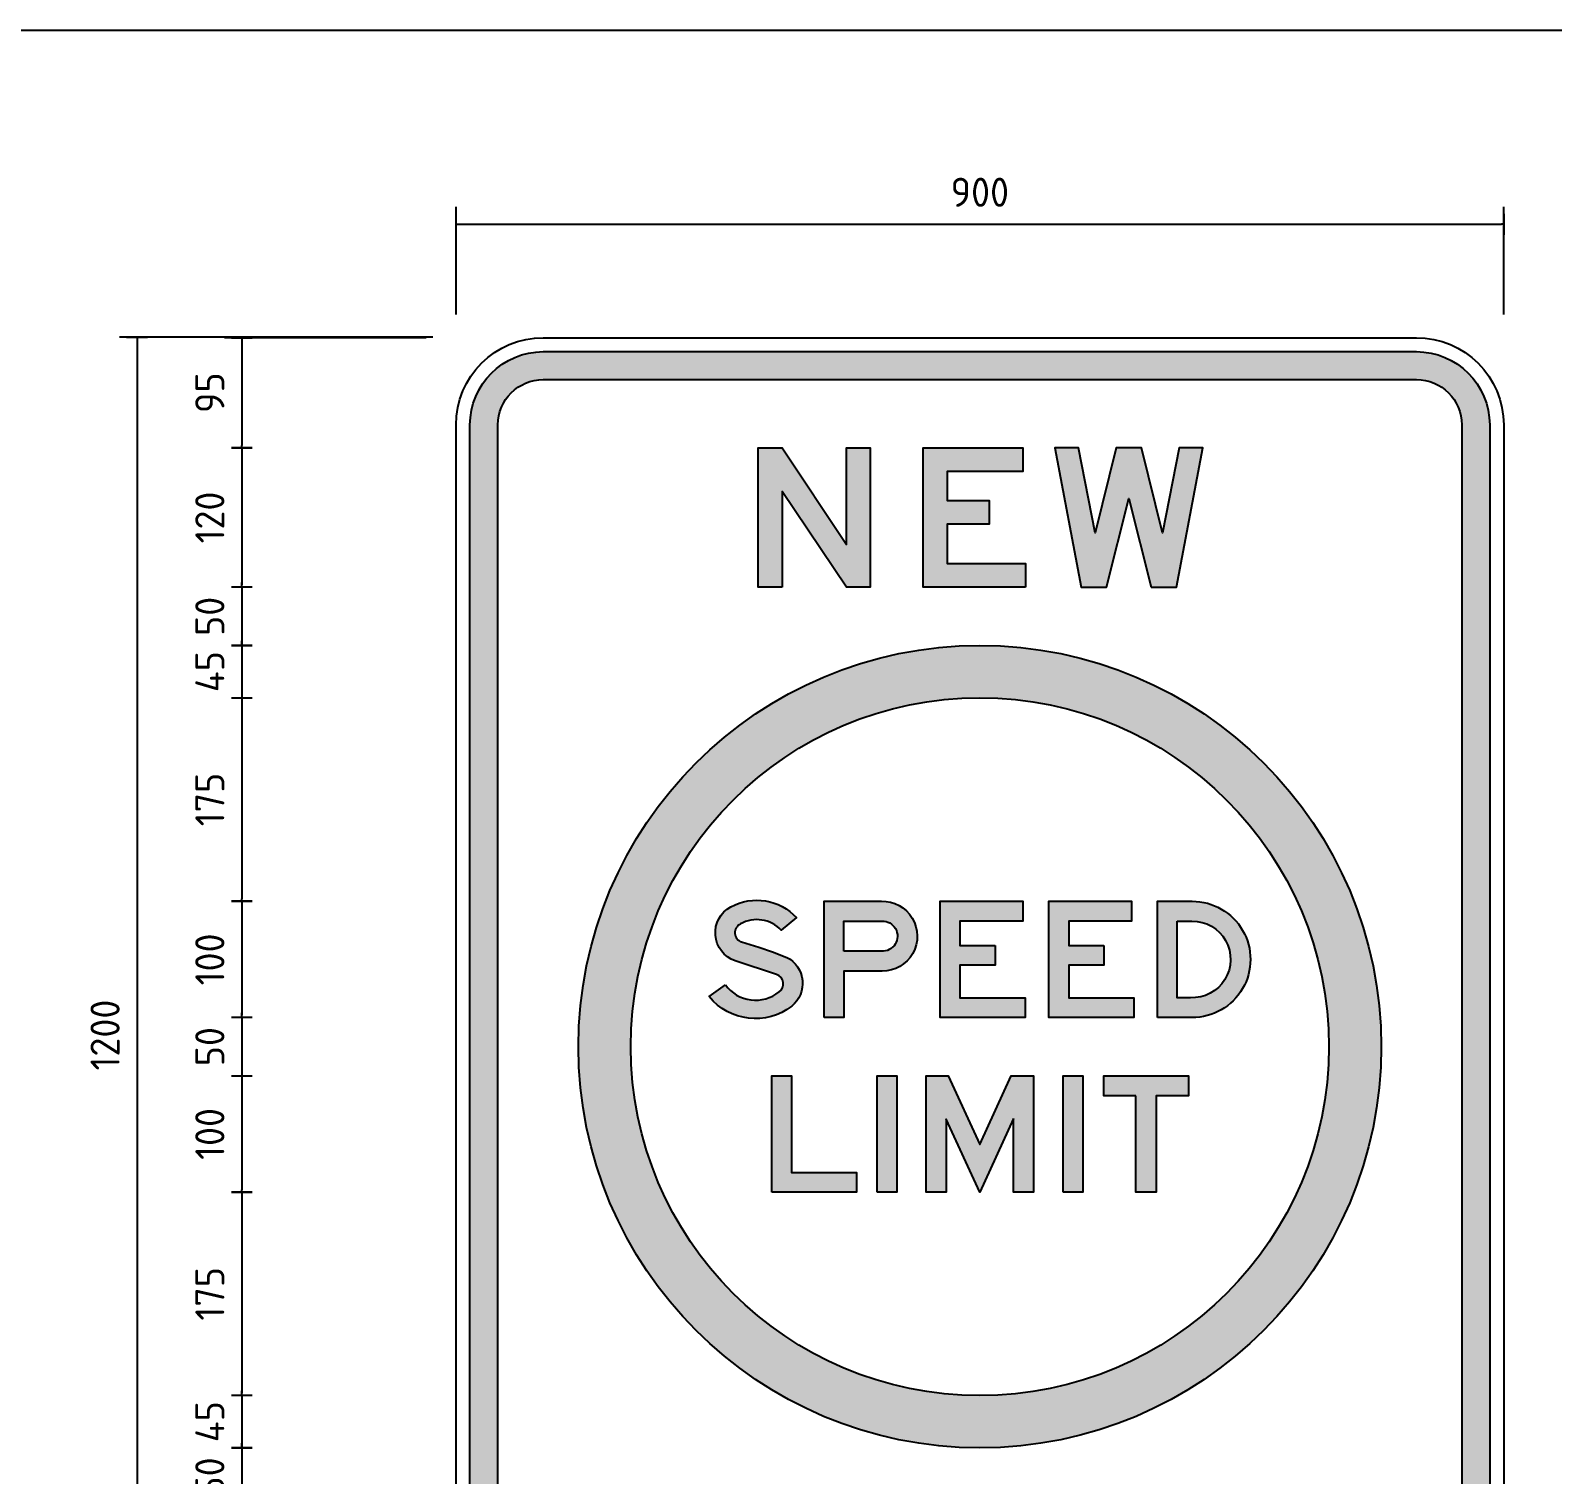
# Model space of a CAD drawing. Extents: x 0 to 420, y 0 to 297.
# Drawn here: x 131.6 to 262.3, y 168.4 to 292.5 of the extents above; entities that cross this region are included whole.
import ezdxf
from ezdxf.enums import TextEntityAlignment as Align

# ---------------------------------------------------------------- set-up
doc = ezdxf.new("R2010")
doc.units = 0
doc.header["$LTSCALE"] = 12
doc.layers.get('0').update_dxf_attribs({"linetype": 'CONTINUOUS'})
doc.layers.get('DEFPOINTS').update_dxf_attribs({"linetype": 'CONTINUOUS'})
for name, color, linetype in [('L25', 1, 'CONTINUOUS'), ('L35', 3, 'CONTINUOUS'), ('T25', 1, 'CONTINUOUS'), ('TBLK18', 4, 'CONTINUOUS'), ('TBLK25', 1, 'CONTINUOUS'), ('TBLK35', 3, 'CONTINUOUS'), ('TBLK50', 7, 'CONTINUOUS')]:
    doc.layers.add(name, color=color, linetype=linetype)
doc.styles.add('ISO', font='iso3098b.shx')
doc.styles.add('ISO3098B', font='iso3098b')
doc.dimstyles.new('SIGNSDIM', dxfattribs={"dimtxt": 2.5, "dimasz": 0.2, "dimexe": 1.5, "dimexo": 2, "dimgap": 1.5, "dimtad": 1, "dimdec": 4, "dimlfac": 10, "dimrnd": 1, "dimdsep": 46, "dimtxsty": 'ISO3098B', "dimblk": 'SGNDIM', "dimcen": 0.09, "dimse2": 1, "dimadec": 0, "dimazin": 0, "dimtfac": 1, "dimtdec": 4, "dimtix": 1, "dimtmove": 0, "dimatfit": 3, "dimldrblk": 'SGNDIM', "dimfxl": 1, "dimtolj": 1, "dimtzin": 0, "dimarcsym": 0})

# ---------------------------------------------------------------- blocks, each defined once
blk = doc.blocks.new('A3BBLK')
at = {"layer": 'TBLK50'}
blk.add_line((415.5000000000002, 292.5), (13, 292.5), dxfattribs=at)
blk = doc.blocks.new('a3_in_vtblk_signs')
blk.add_blockref('A3BBLK', (0, 0))
at = {"layer": 'TBLK18', "style": 'ISO'}
blk.add_attdef('MR_DIRECTORATE', text='', height=1.5, dxfattribs=at).set_placement((381.4999759511999, 67.11854008754318), align=Align.CENTER)
for tag, p in [('STREET_NAME', (355.5137895790352, 61.09980758557714)), ('SUBURB_POSTCODE', (388.4876006384665, 61.09980758557715)), ('TELEPHONE_NO.', (368.305585181161, 58.83607451485062)), ('FAX_NO.', (393.5551626321451, 58.83607451485064))]:
    blk.add_attdef(tag, p, '', height=1.5, dxfattribs=at)
at = {"layer": 'TBLK25', "style": 'ISO'}
for tag, height, p in [('MR_BRANCH', 2, (381.4999759511999, 64.19890984097322)), ('ROAD_SECTION', 1.75, (384.5000000000002, 29.16173896970201)), ('SLK', 1.75, (384.5000000000002, 26.1075246124858)), ('CHAINAGE', 1.75, (384.5000000000002, 19.20540307318197)), ('DRG_TYPE_03', 1.75, (360.5136367805103, 11.49817876604902)), ('DRG_TYPE_02', 1.75, (360.5136367805103, 8.36094648421215)), ('DRG_TYPE_01', 1.75, (360.3001827363209, 5.421370036774192))]:
    blk.add_attdef(tag, text='', height=height, dxfattribs=at).set_placement(p, align=Align.CENTER)
for tag, p, height in [('FILE_NUMBER', (371.7734372500394, 53.23654939078443), 2.5), ('DESIGNED_/_DRAWN', (371.7734372500394, 48.48654939078443), 2), ('DATE', (402.903213570102, 48.48654939078443), 2), ('VERIFIED', (371.7734372500394, 43.48654939078443), 2), ('DATE', (402.903213570102, 43.40438194418351), 2), ('APPROVED', (371.7734372500394, 38.48654939078443), 2), ('DATE', (402.903213570102, 38.39183374674627), 2), ('LOCAL_AUTHORITY', (370.4803380961682, 16.73347288757691), 1.25)]:
    blk.add_attdef(tag, p, '', height=height, dxfattribs=at)
at = {"layer": 'TBLK35', "style": 'ISO', "width": 0.9}
for tag, p in [('ROAD_PROJECT&NUMBER', (384.5000000000002, 32.2306857455136)), ('DRAWING_DESCRIPTION', (384.5000000000002, 22.28803357079107))]:
    blk.add_attdef(tag, text='', height=2.5, dxfattribs=at).set_placement(p, align=Align.CENTER)
at = {"layer": 'TBLK50', "style": 'ISO'}
blk.add_attdef('DRG_NUMBER', (370.5000239680314, 6.021273163303363), '', height=5, dxfattribs=at)
blk = doc.blocks.new('SGNDIM')
for p, q in [((0, 0), (-1, 0)), ((0, 4.5), (0, -4.5))]:
    blk.add_line(p, q)
blk = doc.blocks.new('*D6')
at = {"layer": 'DEFPOINTS', "color": 0}
for p in [(168.16428981865, 266.141920622477), (140.7444221418872, 146.1723193313578), (168.16428981865, 146.1723193313578)]:
    blk.add_point(p, dxfattribs=at)
at = {"layer": 'T25', "color": 0, "lineweight": -2}
for p, q in [((166.16428981865, 266.141920622477), (139.2444221418873, 266.141920622477)), ((140.7444221418873, 265.941920622477), (140.7444221418872, 146.3723193313577)), ((166.16428981865, 146.1723193313578), (139.2444221418872, 146.1723193313578))]:
    blk.add_line(p, q, dxfattribs=at)
at = {"layer": 'T25', "color": 0, "lineweight": -2, "xscale": 0.2, "yscale": 0.2, "zscale": 0.2}
for p, rotation in [((140.7444221418873, 266.141920622477), 90), ((140.7444221418872, 146.1723193313578), 270)]:
    blk.add_blockref('SGNDIM', p, dxfattribs=dict(at, rotation=rotation))
at = {"layer": 'T25', "color": 0, "insert": (137.9944221418872, 206.1571199769174), "char_height": 2.5, "attachment_point": 5, "rotation": 90, "style": 'ISO3098B'}
blk.add_mtext('\\A1;1200', dxfattribs=at)
blk = doc.blocks.new('*D19')
at = {"layer": 'DEFPOINTS', "color": 0}
for p in [(167.5818984879098, 266.0919332886057), (149.7444221418873, 256.638905691203), (167.5818984879098, 256.638905691203)]:
    blk.add_point(p, dxfattribs=at)
at = {"layer": 'T25', "color": 0, "lineweight": -2}
for p, q in [((165.5818984879098, 266.0919332886057), (148.2444221418873, 266.0919332886057)), ((149.7444221418873, 265.8919332886057), (149.7444221418873, 256.838905691203))]:
    blk.add_line(p, q, dxfattribs=at)
at = {"layer": 'T25', "color": 0, "lineweight": -2, "xscale": 0.2, "yscale": 0.2, "zscale": 0.2}
for p, rotation in [((149.7444221418873, 266.0919332886057), 90), ((149.7444221418873, 256.638905691203), 270)]:
    blk.add_blockref('SGNDIM', p, dxfattribs=dict(at, rotation=rotation))
at = {"layer": 'T25', "color": 0, "insert": (146.9944221418873, 261.3654194899044), "char_height": 2.5, "attachment_point": 5, "rotation": 90, "style": 'ISO3098B'}
blk.add_mtext('\\A1;95', dxfattribs=at)
blk = doc.blocks.new('*D20')
at = {"layer": 'DEFPOINTS', "color": 0}
for p in [(164.4627030381797, 256.638905691203), (149.7444221418873, 244.638905691203), (164.4627030381797, 244.638905691203)]:
    blk.add_point(p, dxfattribs=at)
at = {"layer": 'T25', "color": 0, "lineweight": -2}
blk.add_line((149.7444221418873, 256.438905691203), (149.7444221418873, 244.838905691203), dxfattribs=at)
at = {"layer": 'T25', "color": 0, "lineweight": -2, "xscale": 0.2, "yscale": 0.2, "zscale": 0.2}
for p, rotation in [((149.7444221418873, 256.638905691203), 90), ((149.7444221418873, 244.638905691203), 270)]:
    blk.add_blockref('SGNDIM', p, dxfattribs=dict(at, rotation=rotation))
at = {"layer": 'T25', "color": 0, "insert": (146.9944221418873, 250.6389056912031), "char_height": 2.5, "attachment_point": 5, "rotation": 90, "style": 'ISO3098B'}
blk.add_mtext('\\A1;120', dxfattribs=at)
blk = doc.blocks.new('*D21')
at = {"layer": 'DEFPOINTS', "color": 0}
for p in [(161.8774673995869, 235.1389056912031), (149.7444221418873, 217.6571199769174), (161.8774673995869, 217.6571199769174)]:
    blk.add_point(p, dxfattribs=at)
at = {"layer": 'T25', "color": 0, "lineweight": -2}
blk.add_line((149.7444221418873, 234.9389056912031), (149.7444221418873, 217.8571199769173), dxfattribs=at)
at = {"layer": 'T25', "color": 0, "lineweight": -2, "xscale": 0.2, "yscale": 0.2, "zscale": 0.2}
for p, rotation in [((149.7444221418873, 235.1389056912031), 90), ((149.7444221418873, 217.6571199769174), 270)]:
    blk.add_blockref('SGNDIM', p, dxfattribs=dict(at, rotation=rotation))
at = {"layer": 'T25', "color": 0, "insert": (146.9944221418872, 226.3980128340602), "char_height": 2.5, "attachment_point": 5, "rotation": 90, "style": 'ISO3098B'}
blk.add_mtext('\\A1;175', dxfattribs=at)
blk = doc.blocks.new('*D22')
at = {"layer": 'DEFPOINTS', "color": 0}
for p in [(165.0759647421918, 217.6571199769174), (149.7444221418873, 207.6571199769174), (165.0759647421918, 207.6571199769174)]:
    blk.add_point(p, dxfattribs=at)
at = {"layer": 'T25', "color": 0, "lineweight": -2}
blk.add_line((149.7444221418873, 217.4571199769174), (149.7444221418873, 207.8571199769173), dxfattribs=at)
at = {"layer": 'T25', "color": 0, "lineweight": -2, "xscale": 0.2, "yscale": 0.2, "zscale": 0.2}
for p, rotation in [((149.7444221418873, 217.6571199769174), 90), ((149.7444221418873, 207.6571199769174), 270)]:
    blk.add_blockref('SGNDIM', p, dxfattribs=dict(at, rotation=rotation))
at = {"layer": 'T25', "color": 0, "insert": (146.9944221418872, 212.6571199769174), "char_height": 2.5, "attachment_point": 5, "rotation": 90, "style": 'ISO3098B'}
blk.add_mtext('\\A1;100', dxfattribs=at)
blk = doc.blocks.new('*D23')
at = {"layer": 'DEFPOINTS', "color": 0}
for p in [(165.0759647421918, 207.6571199769174), (149.7444221418873, 202.6571199769174), (165.0759647421918, 202.6571199769174)]:
    blk.add_point(p, dxfattribs=at)
at = {"layer": 'T25', "color": 0, "lineweight": -2}
for p, q in [((149.7444221418873, 207.8571199769173), (149.7444221418873, 208.0571199769174)), ((149.7444221418873, 207.6571199769174), (149.7444221418873, 202.6571199769174)), ((149.7444221418873, 202.4571199769174), (149.7444221418873, 202.2571199769174))]:
    blk.add_line(p, q, dxfattribs=at)
at = {"layer": 'T25', "color": 0, "lineweight": -2, "xscale": 0.2, "yscale": 0.2, "zscale": 0.2}
for p, rotation in [((149.7444221418873, 207.6571199769174), 270), ((149.7444221418873, 202.6571199769174), 90)]:
    blk.add_blockref('SGNDIM', p, dxfattribs=dict(at, rotation=rotation))
at = {"layer": 'T25', "color": 0, "insert": (146.9944221418872, 205.1571199769174), "char_height": 2.5, "attachment_point": 5, "rotation": 90, "style": 'ISO3098B'}
blk.add_mtext('\\A1;50', dxfattribs=at)
blk = doc.blocks.new('*D24')
at = {"layer": 'DEFPOINTS', "color": 0}
for p in [(165.0759647421918, 202.6571199769174), (149.7444221418873, 192.6571199769174), (165.0759647421918, 192.6571199769174)]:
    blk.add_point(p, dxfattribs=at)
at = {"layer": 'T25', "color": 0, "lineweight": -2}
blk.add_line((149.7444221418873, 202.4571199769174), (149.7444221418873, 192.8571199769173), dxfattribs=at)
at = {"layer": 'T25', "color": 0, "lineweight": -2, "xscale": 0.2, "yscale": 0.2, "zscale": 0.2}
for p, rotation in [((149.7444221418873, 202.6571199769174), 90), ((149.7444221418873, 192.6571199769174), 270)]:
    blk.add_blockref('SGNDIM', p, dxfattribs=dict(at, rotation=rotation))
at = {"layer": 'T25', "color": 0, "insert": (146.9944221418872, 197.6571199769174), "char_height": 2.5, "attachment_point": 5, "rotation": 90, "style": 'ISO3098B'}
blk.add_mtext('\\A1;100', dxfattribs=at)
blk = doc.blocks.new('*D25')
at = {"layer": 'DEFPOINTS', "color": 0}
for p in [(161.8781258073474, 192.6571199769174), (149.7444221418873, 175.1743856019173), (161.8781258073474, 175.1743856019173)]:
    blk.add_point(p, dxfattribs=at)
at = {"layer": 'T25', "color": 0, "lineweight": -2}
blk.add_line((149.7444221418873, 192.4571199769174), (149.7444221418873, 175.3743856019173), dxfattribs=at)
at = {"layer": 'T25', "color": 0, "lineweight": -2, "xscale": 0.2, "yscale": 0.2, "zscale": 0.2}
for p, rotation in [((149.7444221418873, 192.6571199769174), 90), ((149.7444221418873, 175.1743856019173), 270)]:
    blk.add_blockref('SGNDIM', p, dxfattribs=dict(at, rotation=rotation))
at = {"layer": 'T25', "color": 0, "insert": (146.9944221418873, 183.9157527894174), "char_height": 2.5, "attachment_point": 5, "rotation": 90, "style": 'ISO3098B'}
blk.add_mtext('\\A1;175', dxfattribs=at)
blk = doc.blocks.new('*D28')
at = {"layer": 'DEFPOINTS', "color": 0}
for p in [(258.1422732622527, 275.8419332886057), (168.1422732622527, 266.0919332886057), (258.1422732622527, 266.0919332886057)]:
    blk.add_point(p, dxfattribs=at)
at = {"layer": 'T25', "color": 0, "lineweight": -2}
for p, q in [((168.1422732622527, 268.0919332886057), (168.1422732622527, 277.3419332886057)), ((258.1422732622527, 268.0919332886057), (258.1422732622527, 277.3419332886057)), ((168.3422732622527, 275.8419332886057), (257.9422732622527, 275.8419332886057))]:
    blk.add_line(p, q, dxfattribs=at)
at = {"layer": 'T25', "color": 0, "lineweight": -2, "xscale": 0.2, "yscale": 0.2, "zscale": 0.2, "rotation": 180}
blk.add_blockref('SGNDIM', (168.1422732622527, 275.8419332886057), dxfattribs=at)
at = {"layer": 'T25', "color": 0, "lineweight": -2, "xscale": 0.2, "yscale": 0.2, "zscale": 0.2}
blk.add_blockref('SGNDIM', (258.1422732622527, 275.8419332886057), dxfattribs=at)
at = {"layer": 'T25', "color": 0, "insert": (213.1422732622527, 278.5919332886057), "char_height": 2.5, "attachment_point": 5, "style": 'ISO3098B'}
blk.add_mtext('\\A1;900', dxfattribs=at)
blk = doc.blocks.new('*D29')
at = {"layer": 'DEFPOINTS', "color": 0}
for p in [(165.0759647421918, 244.638905691203), (149.7444221418873, 239.638905691203), (165.0759647421918, 239.638905691203)]:
    blk.add_point(p, dxfattribs=at)
at = {"layer": 'T25', "color": 0, "lineweight": -2}
for p, q in [((149.7444221418873, 244.838905691203), (149.7444221418873, 245.038905691203)), ((149.7444221418873, 244.638905691203), (149.7444221418873, 239.638905691203)), ((149.7444221418873, 239.438905691203), (149.7444221418873, 239.238905691203))]:
    blk.add_line(p, q, dxfattribs=at)
at = {"layer": 'T25', "color": 0, "lineweight": -2, "xscale": 0.2, "yscale": 0.2, "zscale": 0.2}
for p, rotation in [((149.7444221418873, 244.638905691203), 270), ((149.7444221418873, 239.638905691203), 90)]:
    blk.add_blockref('SGNDIM', p, dxfattribs=dict(at, rotation=rotation))
at = {"layer": 'T25', "color": 0, "insert": (146.9944221418873, 242.138905691203), "char_height": 2.5, "attachment_point": 5, "rotation": 90, "style": 'ISO3098B'}
blk.add_mtext('\\A1;50', dxfattribs=at)
blk = doc.blocks.new('*D30')
at = {"layer": 'DEFPOINTS', "color": 0}
for p in [(165.0759647421918, 170.6743856019174), (149.7444221418873, 165.6743856019174), (165.0759647421918, 165.6743856019174)]:
    blk.add_point(p, dxfattribs=at)
at = {"layer": 'T25', "color": 0, "lineweight": -2}
for p, q in [((149.7444221418873, 170.8743856019174), (149.7444221418873, 171.0743856019174)), ((149.7444221418873, 170.6743856019174), (149.7444221418873, 165.6743856019174)), ((149.7444221418873, 165.4743856019174), (149.7444221418873, 165.2743856019174))]:
    blk.add_line(p, q, dxfattribs=at)
at = {"layer": 'T25', "color": 0, "lineweight": -2, "xscale": 0.2, "yscale": 0.2, "zscale": 0.2}
for p, rotation in [((149.7444221418873, 170.6743856019174), 270), ((149.7444221418873, 165.6743856019174), 90)]:
    blk.add_blockref('SGNDIM', p, dxfattribs=dict(at, rotation=rotation))
at = {"layer": 'T25', "color": 0, "insert": (146.9944221418873, 168.1743856019174), "char_height": 2.5, "attachment_point": 5, "rotation": 90, "style": 'ISO3098B'}
blk.add_mtext('\\A1;50', dxfattribs=at)
blk = doc.blocks.new('*D31')
at = {"layer": 'DEFPOINTS', "color": 0}
for p in [(164.3922732622526, 175.1743856019173), (149.7444221418873, 170.6743856019174), (164.3922732622526, 170.6743856019174)]:
    blk.add_point(p, dxfattribs=at)
at = {"layer": 'T25', "color": 0, "lineweight": -2}
for p, q in [((149.7444221418873, 175.3743856019173), (149.7444221418873, 175.5743856019173)), ((149.7444221418873, 175.1743856019173), (149.7444221418873, 170.6743856019174)), ((149.7444221418873, 170.4743856019174), (149.7444221418873, 170.2743856019174))]:
    blk.add_line(p, q, dxfattribs=at)
at = {"layer": 'T25', "color": 0, "lineweight": -2, "xscale": 0.2, "yscale": 0.2, "zscale": 0.2}
for p, rotation in [((149.7444221418873, 175.1743856019173), 270), ((149.7444221418873, 170.6743856019174), 90)]:
    blk.add_blockref('SGNDIM', p, dxfattribs=dict(at, rotation=rotation))
at = {"layer": 'T25', "color": 0, "insert": (146.9944221418873, 172.9243856019174), "char_height": 2.5, "attachment_point": 5, "rotation": 90, "style": 'ISO3098B'}
blk.add_mtext('\\A1;45', dxfattribs=at)
blk = doc.blocks.new('*D32')
at = {"layer": 'DEFPOINTS', "color": 0}
for p in [(164.3922732622526, 239.638905691203), (149.7444221418873, 235.1389056912031), (164.3922732622526, 235.1389056912031)]:
    blk.add_point(p, dxfattribs=at)
at = {"layer": 'T25', "color": 0, "lineweight": -2}
for p, q in [((149.7444221418873, 239.838905691203), (149.7444221418873, 240.038905691203)), ((149.7444221418873, 239.638905691203), (149.7444221418873, 235.1389056912031)), ((149.7444221418873, 234.9389056912031), (149.7444221418873, 234.7389056912031))]:
    blk.add_line(p, q, dxfattribs=at)
at = {"layer": 'T25', "color": 0, "lineweight": -2, "xscale": 0.2, "yscale": 0.2, "zscale": 0.2}
for p, rotation in [((149.7444221418873, 239.638905691203), 270), ((149.7444221418873, 235.1389056912031), 90)]:
    blk.add_blockref('SGNDIM', p, dxfattribs=dict(at, rotation=rotation))
at = {"layer": 'T25', "color": 0, "insert": (146.9944221418873, 237.3889056912031), "char_height": 2.5, "attachment_point": 5, "rotation": 90, "style": 'ISO3098B'}
blk.add_mtext('\\A1;45', dxfattribs=at)

msp = doc.modelspace()

# ---------------------------------------------------------------- hatches: boundary and pattern name
at = {"layer": 'L25'}
h = msp.add_hatch(color=256, dxfattribs=at)
edge = h.paths.add_edge_path(flags=16)
edge.add_line((171.7422732622527, 153.7223066652291), (171.7422732622528, 258.5919332886057))
edge.add_arc((175.6422732622527, 258.5919332886056), 3.899999999999949, 89.9999999999992, 179.9999999999996, ccw=False)
edge.add_line((175.6422732622528, 262.4919332886055), (250.6422732622527, 262.4919332886056))
edge.add_arc((250.6422732622527, 258.5919332886056), 3.900000000000006, 3.979039320256561e-13, 90, ccw=False)
edge.add_line((254.5422732622527, 258.5919332886057), (254.5422732622526, 153.722306665229))
edge.add_arc((250.6422732622527, 153.722306665229), 3.899999999999977, -90, 0, ccw=False)
edge.add_line((250.6422732622527, 149.822306665229), (175.6422732622527, 149.8223066652291))
edge.add_arc((175.6422732622527, 153.7223066652291), 3.900000000000006, 180.0000000000004, 270.0000000000004, ccw=False)
edge = h.paths.add_edge_path()
edge.add_line((169.3422732622527, 153.7223066652291), (169.3422732622528, 258.5919332886057))
edge.add_arc((175.6422732622528, 258.5919332886057), 6.299999999999983, 90, 180, ccw=False)
edge.add_line((175.6422732622528, 264.8919332886056), (250.6422732622527, 264.8919332886056))
edge.add_arc((250.6422732622527, 258.5919332886056), 6.300000000000011, 2.8421709430404007e-13, 89.99999999999949, ccw=False)
edge.add_line((256.9422732622527, 258.5919332886057), (256.9422732622527, 153.722306665229))
edge.add_arc((250.6422732622527, 153.722306665229), 6.299999999999955, 269.9999999999995, 359.9999999999998, ccw=False)
edge.add_line((250.6422732622527, 147.4223066652291), (175.6422732622527, 147.4223066652291))
edge.add_arc((175.6422732622527, 153.7223066652291), 6.299999999999983, 180, 270.0000000000002, ccw=False)
h = msp.add_hatch(color=256, dxfattribs=at)
h.paths.add_polyline_path([(196.1735202709666, 244.638905691203), (194.1114920122528, 244.638905691203), (194.1114920122528, 256.638905691203), (196.1735202709666, 256.638905691203), (201.6844267439805, 248.3287961638715), (201.6844267439806, 256.638905691203), (203.7282070282694, 256.638905691203), (203.7282070282694, 244.638905691203), (201.6844267439806, 244.638905691203), (196.1735202709667, 252.884932594117)])
h.paths.add_polyline_path([(217.0591101051957, 244.638905691203), (208.2818045122527, 244.638905691203), (208.2818045122527, 256.6389056912029), (216.8218857877895, 256.638905691203), (216.8218857877895, 254.6051284308552), (210.3438327709666, 254.6051284308552), (210.3438327709666, 252.0879942686539), (213.9386960804271, 252.0879942686539), (213.9386960804271, 250.0633425229592), (210.3438327709666, 250.0633425229592), (210.3438327709666, 246.6889229468013), (217.0591101051958, 246.6889229468013)])
h.paths.add_polyline_path([(227.8661015572105, 244.638905691203), (230.0424511607733, 244.638905691203), (232.3054892477314, 256.6389056912029), (230.2702706644521, 256.638905691203), (228.8224615873544, 249.3340934675209), (227.0224646775981, 256.638905691203), (224.8560790823859, 256.638905691203), (223.0560821726296, 249.3340934675209), (221.6082730955319, 256.6389056912029), (219.5730545122527, 256.6389056912029), (221.8360925992109, 244.638905691203), (224.0124422027736, 244.638905691203), (225.939271879992, 252.2802398949478)])
h = msp.add_hatch(color=256, dxfattribs=at)
edge = h.paths.add_edge_path(flags=16)
edge.add_arc((213.1422732622527, 205.1571199769174), 29.98178571428571, 0, 360)
edge = h.paths.add_edge_path()
edge.add_arc((213.1422732622527, 205.1571199769174), 34.48178571428571, 0, 360)
h = msp.add_hatch(color=256, dxfattribs=at)
edge = h.paths.add_edge_path()
edge.add_arc((193.8739009780465, 212.348380545317), 3.197426190279291, 216.1784318955054, 309.1480833436997)
edge.add_arc((195.4376679724837, 210.5605901264292), 0.8279932549251934, 303.322094305689, 432.51339451548)
edge.add_line((195.6864657313204, 211.3503195138775), (192.1171316356276, 212.5395802852742))
edge.add_arc((192.9552310740056, 214.9370668710877), 2.539754436508561, 118.11975933611461, 250.7316911388944, ccw=False)
edge.add_arc((193.9870356915023, 213.1156287693433), 4.63279077632748, 42.53420759761951, 118.7572137006861, ccw=False)
edge.add_line((197.4008180869858, 216.2475355581083), (196.0884920286292, 215.1586925106796))
edge.add_arc((193.9841146463895, 213.1979667535043), 2.876256188473566, 42.97613784962204, 119.4694057821562)
edge.add_arc((192.9390124578254, 214.9532456879516), 0.8352183525004816, 116.2874520308168, 251.6063328764871)
edge.add_line((192.6754641875558, 214.1606978940669), (194.1643505446935, 213.6956231241797))
edge.add_line((194.1643505446935, 213.6956231241797), (195.3208964971156, 213.3102756552751))
edge.add_line((195.3208964971156, 213.3102756552751), (196.5704970908522, 212.8319131459548))
edge.add_arc((195.381311664002, 210.5966010886196), 2.531952205927431, -50.38076836698059, 61.987034316985216, ccw=False)
edge.add_arc((193.8549066049658, 212.6868671911146), 5.117857451994942, 219.1538315910031, 307.85975754818077, ccw=False)
edge.add_line((189.8862460267675, 209.455428175135), (191.2929942587319, 210.4609339239578))
edge = h.paths.add_edge_path(flags=16)
edge.add_line((230.0835234048647, 215.9571129626685), (231.3674879155186, 215.9571129626685))
edge.add_arc((231.3822850269277, 212.6584504720529), 3.298695678825353, -92.53940202377692, 90.25701518374592, ccw=False)
edge.add_line((231.2361316389419, 209.3629941502847), (230.0835234048647, 209.3629941502848))
edge.add_line((230.0835234048647, 209.3629941502849), (230.0835234048647, 215.9571129626686))
edge = h.paths.add_edge_path()
edge.add_line((228.3904911328813, 207.6571199769173), (228.3904911328813, 217.6571199769173))
edge.add_line((228.3904911328813, 217.6571199769173), (231.3824868472417, 217.6571199769173))
edge.add_arc((231.3886146311186, 212.6571003835045), 5.00002334837016, -90.23746081858548, 90.07021892046231, ccw=False)
edge.add_line((231.3678922280316, 207.6571199769172), (228.3904911328813, 207.6571199769173))
edge = h.paths.add_edge_path()
edge.add_line((199.7719607622528, 207.6571199769173), (199.7719607622527, 217.6571199769173))
edge.add_line((199.7719607622527, 217.6571199769173), (204.6821959661334, 217.6571199769173))
edge.add_arc((204.7667421424833, 214.6563524085177), 3.001958370046851, -90.35391878727057, 91.61387304533889, ccw=False)
edge.add_line((204.7481990190918, 211.6544513095357), (201.4719176233418, 211.6544513095353))
edge.add_line((201.4719176233418, 211.6544513095353), (201.4719176233418, 207.6571199769173))
edge.add_line((201.4719176233418, 207.6571199769173), (199.7719607622528, 207.6571199769173))
edge = h.paths.add_edge_path(flags=16)
edge.add_line((201.4719176233418, 213.3565971168776), (201.4719176233418, 215.9559979076112))
edge.add_line((201.4719176233418, 215.9559979076112), (204.7324824201484, 215.9559979076112))
edge.add_arc((204.764871944516, 214.6555023879532), 1.300898796194083, -93.17235810813543, 91.42668656406107, ccw=False)
edge.add_line((204.6928804539549, 213.3565971168784), (201.4719176233418, 213.3565971168776))
h.paths.add_polyline_path([(223.7931598866881, 213.8472550530685), (223.7931598866881, 212.155863476343), (220.7767596144237, 212.155863476343), (220.7767596144237, 209.361391150592), (226.3681350896403, 209.361391150592), (226.3681350896403, 207.6571199769173), (219.0699189699073, 207.6571199769173), (219.0699189699073, 217.6571199769174), (226.1768513633422, 217.6571199769173), (226.1768513633422, 215.9504632583616), (220.7767596144237, 215.9504632583616), (220.7767596144237, 213.8472550530685)])
h.paths.add_polyline_path([(214.4496770343645, 213.8472550530685), (214.4496770343645, 212.155863476343), (211.4332767621001, 212.155863476343), (211.4332767621001, 209.361391150592), (217.0246522373167, 209.361391150592), (217.0246522373167, 207.6571199769173), (209.7264361175838, 207.6571199769173), (209.7264361175838, 217.6571199769174), (216.8333685110186, 217.6571199769173), (216.8333685110186, 215.9504632583616), (211.4332767621001, 215.9504632583616), (211.4332767621001, 213.8472550530685)])
h = msp.add_hatch(color=256, dxfattribs=at)
h.paths.add_polyline_path([(195.2640090543376, 192.6571199769173), (195.2640090543376, 202.6571199769173), (196.9500349951927, 202.6571199769173), (196.9500349951927, 194.3481857004932), (202.5507412691544, 194.3481857004932), (202.5507412691544, 192.6571199769173)])
h.paths.add_polyline_path([(204.3142857522107, 192.6571199769173), (204.3142857522107, 202.6571199769173), (206.0003116930657, 202.6571199769173), (206.0003116930657, 192.6571199769173)])
h.paths.add_polyline_path([(216.0389481239893, 198.9711969279298), (213.1320068234804, 192.6571199769173), (210.2444454945245, 198.9291022933827), (210.2444454945245, 192.6571199769173), (208.539040254122, 192.6571199769173), (208.539040254122, 202.6571199769173), (210.4354615952276, 202.6571199769173), (213.1320068234804, 196.7521243212964), (215.8285520517331, 202.6571199769173), (217.7443540363974, 202.6571199769173), (217.7443540363974, 192.6571199769173), (216.0389481239893, 192.6571199769173)])
h.paths.add_polyline_path([(220.2967310326367, 192.6571199769173), (220.2967310326367, 202.6571199769173), (221.9827569734919, 202.6571199769173), (221.9827569734919, 192.6571199769173)])
h.paths.add_polyline_path([(226.5563442433027, 200.934553151461), (223.7850600556429, 200.934553151461), (223.7850600556429, 202.6571199769173), (231.0717929424655, 202.6571199769173), (231.0717929424655, 200.934553151461), (228.2811294552583, 200.934553151461), (228.2811294552583, 192.6571199769173), (226.5563442433027, 192.6571199769173)])

# ---------------------------------------------------------------- linework, layer by layer
for points in [[(169.3422732622527, 153.7223066652291), (169.3422732622528, 258.5919332886057, -0.4142135623730945), (175.6422732622528, 264.8919332886056), (250.6422732622527, 264.8919332886056, -0.4142135623730935), (256.9422732622527, 258.5919332886057), (256.9422732622527, 153.722306665229, -0.4142135623730945), (250.6422732622527, 147.4223066652291), (175.6422732622527, 147.4223066652291, -0.4142135623730955)], [(171.7422732622527, 153.7223066652291), (171.7422732622528, 258.5919332886057, -0.4142135623730948), (175.6422732622528, 262.4919332886055), (250.6422732622527, 262.4919332886057, -0.4142135623730931), (254.5422732622527, 258.5919332886057), (254.5422732622526, 153.722306665229, -0.4142135623730955), (250.6422732622527, 149.822306665229), (175.6422732622527, 149.8223066652291, -0.4142135623730956)], [(191.2929942587319, 210.4609339239579, 0.4294770514678485), (195.8925219932265, 209.868722617425, 0.6321206285566069), (195.6864657313204, 211.3503195138776), (192.1171316356277, 212.5395802852743, -0.6532102955267496), (191.7582039985347, 217.1770398125213, -0.3454163921117621), (197.4008180869858, 216.2475355581083), (196.0884920286292, 215.1586925106797, 0.3467368683001661), (192.5691152580467, 215.7020886340689, 0.670193091543652), (192.6754641875558, 214.160697894067), (194.1643505446935, 213.6956231241797), (195.3208964971156, 213.3102756552752), (196.5704970908522, 212.8319131459548, -0.533769746240088), (196.9958934808941, 208.6462402169699, -0.4076136851705481), (189.8862460267675, 209.4554281751351)], [(199.7719607622528, 207.6571199769174), (199.7719607622527, 217.6571199769174), (204.6821959661334, 217.6571199769174, -1.017321372124407), (204.7481990190918, 211.6544513095358), (201.4719176233418, 211.6544513095353), (201.4719176233418, 207.6571199769174)], [(228.3904911328813, 207.6571199769174), (228.3904911328813, 217.6571199769174), (231.3824868472416, 217.6571199769174, -1.002688623352603), (231.3678922280316, 207.6571199769173)], [(201.4719176233418, 213.3565971168777), (201.4719176233418, 215.9559979076112), (204.7324824201484, 215.9559979076112, -1.040961718045779), (204.6928804539549, 213.3565971168784)], [(230.0835234048647, 215.9571129626686), (231.3674879155186, 215.9571129626686, -1.024706024668257), (231.2361316389419, 209.3629941502848), (230.0835234048647, 209.3629941502849)]]:
    msp.add_lwpolyline(points, format="xyb", close=True, dxfattribs=at)
for points in [[(196.1735202709666, 244.638905691203), (194.1114920122528, 244.638905691203), (194.1114920122528, 256.638905691203), (196.1735202709666, 256.638905691203), (201.6844267439805, 248.3287961638715), (201.6844267439806, 256.638905691203), (203.7282070282694, 256.638905691203), (203.7282070282694, 244.638905691203), (201.6844267439806, 244.638905691203), (196.1735202709667, 252.884932594117)], [(217.0591101051957, 244.638905691203), (208.2818045122527, 244.638905691203), (208.2818045122527, 256.6389056912029), (216.8218857877895, 256.638905691203), (216.8218857877895, 254.6051284308552), (210.3438327709666, 254.6051284308552), (210.3438327709666, 252.0879942686539), (213.9386960804271, 252.0879942686539), (213.9386960804271, 250.0633425229592), (210.3438327709666, 250.0633425229592), (210.3438327709666, 246.6889229468013), (217.0591101051958, 246.6889229468013)], [(227.8661015572105, 244.638905691203), (230.0424511607733, 244.638905691203), (232.3054892477314, 256.6389056912029), (230.2702706644521, 256.638905691203), (228.8224615873544, 249.3340934675209), (227.0224646775981, 256.638905691203), (224.8560790823859, 256.638905691203), (223.0560821726296, 249.3340934675209), (221.6082730955319, 256.6389056912029), (219.5730545122527, 256.6389056912029), (221.8360925992109, 244.638905691203), (224.0124422027736, 244.638905691203), (225.939271879992, 252.2802398949478)], [(214.4496770343645, 213.8472550530685), (214.4496770343645, 212.155863476343), (211.4332767621001, 212.155863476343), (211.4332767621001, 209.361391150592), (217.0246522373167, 209.361391150592), (217.0246522373167, 207.6571199769174), (209.7264361175838, 207.6571199769174), (209.7264361175838, 217.6571199769174), (216.8333685110186, 217.6571199769174), (216.8333685110186, 215.9504632583616), (211.4332767621001, 215.9504632583616), (211.4332767621001, 213.8472550530685)], [(223.7931598866881, 213.8472550530685), (223.7931598866881, 212.155863476343), (220.7767596144237, 212.155863476343), (220.7767596144237, 209.361391150592), (226.3681350896403, 209.361391150592), (226.3681350896403, 207.6571199769174), (219.0699189699073, 207.6571199769174), (219.0699189699073, 217.6571199769174), (226.1768513633422, 217.6571199769174), (226.1768513633422, 215.9504632583616), (220.7767596144237, 215.9504632583616), (220.7767596144237, 213.8472550530685)], [(195.2640090543376, 192.6571199769174), (195.2640090543376, 202.6571199769174), (196.9500349951927, 202.6571199769174), (196.9500349951927, 194.3481857004933), (202.5507412691544, 194.3481857004933), (202.5507412691544, 192.6571199769174), (195.2640090543376, 192.6571199769174)], [(204.3142857522107, 192.6571199769174), (204.3142857522107, 202.6571199769174), (206.0003116930657, 202.6571199769174), (206.0003116930657, 192.6571199769174)], [(216.0389481239893, 198.9711969279298), (213.1320068234804, 192.6571199769174), (210.2444454945245, 198.9291022933828), (210.2444454945245, 192.6571199769174), (208.539040254122, 192.6571199769174), (208.539040254122, 202.6571199769174), (210.4354615952276, 202.6571199769174), (213.1320068234804, 196.7521243212964), (215.8285520517331, 202.6571199769174), (217.7443540363974, 202.6571199769174), (217.7443540363974, 192.6571199769174), (216.0389481239893, 192.6571199769174)], [(220.2967310326367, 192.6571199769174), (220.2967310326367, 202.6571199769174), (221.9827569734919, 202.6571199769174), (221.9827569734919, 192.6571199769174)], [(226.5563442433027, 200.934553151461), (223.7850600556429, 200.934553151461), (223.7850600556429, 202.6571199769174), (231.0717929424655, 202.6571199769174), (231.0717929424655, 200.934553151461), (228.2811294552583, 200.934553151461), (228.2811294552583, 192.6571199769174), (226.5563442433027, 192.6571199769174)]]:
    msp.add_lwpolyline(points, close=True, dxfattribs=at)
for radius in [34.48178571428571, 29.98178571428571]:
    msp.add_circle((213.1422732622527, 205.1571199769174), radius, dxfattribs=at)
at = {"layer": 'L35'}
msp.add_lwpolyline([(168.1422732622527, 153.7223066652291), (168.1422732622528, 258.5919332886057, -0.414213562373095), (175.6422732622528, 266.0919332886057), (250.6422732622527, 266.0919332886057, -0.414213562373095), (258.1422732622527, 258.5919332886057), (258.1422732622527, 153.722306665229, -0.414213562373095), (250.6422732622527, 146.222306665229), (175.6422732622527, 146.2223066652291, -0.414213562373095)], format="xyb", close=True, dxfattribs=at)

# ---------------------------------------------------------------- block references
at = {"layer": 'T25'}
msp.add_blockref('a3_in_vtblk_signs', (0, 0), dxfattribs=at)

# ---------------------------------------------------------------- dimensions: what is measured, and where the dimension line sits
dim = msp.add_linear_dim(base=(258.1422732622527, 275.8419332886057), p1=(168.1422732622527, 266.0919332886057), p2=(258.1422732622527, 266.0919332886057), dimstyle='SIGNSDIM', override={"dimse2": 0}, dxfattribs=at)
dim.commit()
dim.dimension.update_dxf_attribs({"geometry": '*D28', "text_midpoint": (213.1422732622527, 278.5919332886057)})
for base, p1, p2, override, picture, middle in [((140.7444221418872, 146.1723193313578), (168.16428981865, 266.141920622477), (168.16428981865, 146.1723193313578), {"dimse2": 0}, '*D6', (137.9944221418872, 206.1571199769174)), ((149.7444221418873, 244.638905691203), (164.4627030381797, 256.638905691203), (164.4627030381797, 244.638905691203), {"dimse1": 1}, '*D20', (146.9944221418873, 250.6389056912031)), ((149.7444221418873, 239.638905691203), (165.0759647421918, 244.638905691203), (165.0759647421918, 239.638905691203), {"dimse1": 1}, '*D29', (146.9944221418873, 242.138905691203)), ((149.7444221418873, 235.1389056912031), (164.3922732622526, 239.638905691203), (164.3922732622526, 235.1389056912031), {"dimse1": 1}, '*D32', (146.9944221418873, 237.3889056912031)), ((149.7444221418873, 217.6571199769174), (161.8774673995869, 235.1389056912031), (161.8774673995869, 217.6571199769174), {"dimse1": 1}, '*D21', (146.9944221418872, 226.3980128340602)), ((149.7444221418873, 207.6571199769174), (165.0759647421918, 217.6571199769174), (165.0759647421918, 207.6571199769174), {"dimse1": 1}, '*D22', (146.9944221418872, 212.6571199769174)), ((149.7444221418873, 202.6571199769174), (165.0759647421918, 207.6571199769174), (165.0759647421918, 202.6571199769174), {"dimse1": 1}, '*D23', (146.9944221418872, 205.1571199769174)), ((149.7444221418873, 192.6571199769174), (165.0759647421918, 202.6571199769174), (165.0759647421918, 192.6571199769174), {"dimse1": 1}, '*D24', (146.9944221418872, 197.6571199769174)), ((149.7444221418873, 175.1743856019173), (161.8781258073474, 192.6571199769174), (161.8781258073474, 175.1743856019173), {"dimse1": 1}, '*D25', (146.9944221418873, 183.9157527894174)), ((149.7444221418873, 170.6743856019174), (164.3922732622526, 175.1743856019173), (164.3922732622526, 170.6743856019174), {"dimse1": 1}, '*D31', (146.9944221418873, 172.9243856019174)), ((149.7444221418873, 165.6743856019174), (165.0759647421918, 170.6743856019174), (165.0759647421918, 165.6743856019174), {"dimse1": 1}, '*D30', (146.9944221418873, 168.1743856019174))]:
    dim = msp.add_linear_dim(base=base, p1=p1, p2=p2, angle=90, dimstyle='SIGNSDIM', override=override, dxfattribs=at)
    dim.commit()
    dim.dimension.update_dxf_attribs({"geometry": picture, "text_midpoint": middle})
dim = msp.add_linear_dim(base=(149.7444221418873, 256.638905691203), p1=(167.5818984879098, 266.0919332886057), p2=(167.5818984879098, 256.638905691203), angle=90, dimstyle='SIGNSDIM', dxfattribs=at)
dim.commit()
dim.dimension.update_dxf_attribs({"geometry": '*D19', "text_midpoint": (146.9944221418873, 261.3654194899044)})

doc.saveas('drawing.dxf')
